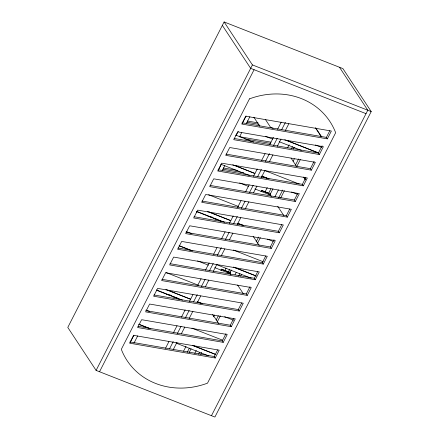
<?xml version="1.0" encoding="UTF-8"?>
<svg xmlns="http://www.w3.org/2000/svg" width="439" height="439" viewBox="0 0 439 439"><rect width="100%" height="100%" fill="white"/><g stroke="black" fill="none" stroke-linecap="round" stroke-linejoin="round"><path stroke-width="0.66" d="M224.109 21.95L67.787 327.428L96.097 370.395L214.891 417.05L371.213 111.572L342.903 68.605L224.109 21.95L252.42 64.917L371.213 111.572M96.097 370.395L252.42 64.917M99.527 371.74L254.088 69.702M130.196 342.475L133.95 335.149M196.743 212.432L197.369 211.208M218.304 170.305L221.426 164.197M236.111 135.503L238.295 131.228M242.361 123.293L246.109 115.967M133.944 343.21L137.692 335.884M222.359 170.431L224.856 165.547M239.54 136.853L241.73 132.578M246.416 123.419L249.851 116.703M165.476 348.33L168.911 341.619M173.592 332.466L177.027 325.76M181.395 317.216L185.143 309.896M189.428 301.522L192.946 294.646M197.627 285.498L201.062 278.787M205.436 270.248L209.178 262.928M213.552 254.384L216.981 247.678M221.668 238.525L225.097 231.814M229.35 223.506L233.213 215.955M237.587 207.417L241.022 200.705M245.703 191.552L249.138 184.846M253.479 176.357L257.254 168.982M261.622 160.444L265.057 153.732M269.738 144.585L273.426 137.374M277.508 129.401L281.229 122.135M169.476 348.934L173.224 341.608M177.29 333.667L181.038 326.342M185.412 317.798L189.16 310.472M193.533 301.922L197.281 294.596M201.347 286.662L205.095 279.336M209.469 270.786L213.217 263.46M217.278 255.52L221.338 247.585M225.399 239.65L229.153 232.324M233.526 223.775L237.274 216.449M241.335 208.514L245.083 201.188M249.456 192.639L253.204 185.313M257.583 176.763L261.331 169.438M265.392 161.503L269.453 153.562M273.513 145.627L277.261 138.301M281.635 129.752L285.388 122.426M173.224 349.669L176.972 342.343M181.345 333.799L184.781 327.082M189.154 318.533L192.902 311.207M197.276 302.658L200.716 295.946M205.403 286.788L208.838 280.071M213.211 271.522L216.959 264.196M221.333 255.652L224.773 248.935M229.46 239.776L232.895 233.06M237.269 224.51L240.704 217.799M245.39 208.64L248.831 201.924M253.517 192.765L256.952 186.048M261.326 177.504L264.761 170.787M269.447 161.629L272.882 154.912M277.256 146.363L281.009 139.037M285.383 130.493L288.818 123.776M260.991 191.623L261.611 190.422L268.377 193.078M220.872 270.358L221.492 269.156L230.107 272.542M261.265 191.426L261.611 190.422M221.146 270.161L221.492 269.156M183.535 351.189L186.037 346.305M224.773 270.6L226.025 268.158M265.079 191.843L267.263 187.568M287.572 147.883L289.136 144.832M187.184 352.391L189.374 348.116M227.803 273.02L229.674 269.359M268.103 194.263L270.918 188.77M291.534 148.475L292.473 146.642M189.214 352.451L191.091 348.791M229.515 273.695L231.391 270.029M269.82 194.938L272.943 188.83M293.252 149.145L294.19 147.317M271.351 196.65L270.226 194.949L270.665 194.087L261.704 190.57M230.859 274.819L230.107 273.684L230.546 272.822L229.855 271.768M194.735 353.466L196.299 350.415M213.469 316.854L214.408 315.021M235.013 274.748L236.264 272.312M274.984 196.65L278.419 189.933M293.093 161.256L294.344 158.814M198.642 354.257L199.58 352.424M216.136 320.069L218.32 315.8M238.624 276.12L239.875 273.678M256.118 241.938L258.615 237.055M278.606 197.989L282.667 190.054M295.474 165.026L298.597 158.923M200.672 354.317L201.605 352.49M217.223 321.968L220.351 315.861M240.654 276.186L241.587 274.353M257.523 243.222L260.332 237.729M280.636 198.055L284.384 190.729M296.879 166.31L300.314 159.598M215.231 357.999L129.604 343.172L133.61 335.347L219.231 350.174L215.231 357.999L214.259 356.528L217.645 349.905M223.237 342.349L137.616 327.521L141.621 319.691L227.243 334.523L223.237 342.349L222.266 340.878L225.964 333.651M231.249 326.698L145.627 311.866L149.628 304.04L235.255 318.868L231.249 326.698L230.277 325.222L233.669 318.599M239.255 311.042L153.634 296.215L157.639 288.385L243.261 303.217L239.255 311.042L238.289 309.572L241.675 302.948M247.267 295.392L161.645 280.559L165.651 272.734L251.273 287.561L247.267 295.392L246.295 293.916L249.994 286.694M255.278 279.736L169.652 264.909L173.657 257.084L259.284 271.911L255.278 279.736L254.307 278.266L257.698 271.642M263.285 264.086L177.663 249.253L181.669 241.428L267.291 256.261L263.285 264.086L262.319 262.61L265.705 255.992M271.297 248.43L185.675 233.603L189.681 225.778L275.302 240.605L271.297 248.43L270.325 246.959L274.024 239.738M279.308 232.78L193.681 217.953L197.687 210.122L283.314 224.955L279.308 232.78L278.337 231.309L281.728 224.686M287.315 217.129L201.693 202.297L205.699 194.472L291.32 209.299L287.315 217.129L286.349 215.653L289.735 209.03M295.326 201.474L209.705 186.646L213.711 178.816L299.332 193.648L295.326 201.474L294.355 200.003L297.746 193.379M303.338 185.823L217.711 170.99L221.717 163.165L307.344 177.993L303.338 185.823L302.367 184.347L305.753 177.724M311.344 170.167L225.723 155.34L229.729 147.515L315.35 162.342L311.344 170.167L310.378 168.697L314.072 161.47M319.356 154.517L233.735 139.684L237.74 131.859L323.362 146.692L319.356 154.517L318.385 153.041L322.083 145.819M327.368 138.861L241.741 124.034L245.747 116.209L331.374 131.036L327.368 138.861L326.396 137.391L329.782 130.767M211.461 415.7L367.783 110.222L339.473 67.26M247.305 121.016L258.088 122.882M246.927 122.256L259.059 124.358M242.119 122.794L326.396 137.391M239.293 136.666L270.978 142.154M244.309 138.839L270.605 143.394M234.113 138.45L318.385 153.041M226.101 154.1L310.378 168.697M223.275 167.972L237.433 170.425M222.897 169.213L243.793 172.834M218.09 169.75L302.367 184.347M210.083 185.406L294.355 200.003M202.072 201.057L286.349 215.653M208.009 216.449L212.728 217.267M213.7 218.737L217.744 219.44M194.06 216.712L278.337 231.309M186.054 232.363L270.325 246.959M178.042 248.019L262.319 262.61M170.03 263.669L254.307 278.266M162.024 279.319L246.295 293.916M166.611 294.481L171.331 295.299M172.302 296.769L177.021 297.587M154.012 294.975L238.289 309.572M146 310.625L230.277 325.222M137.994 326.281L222.266 340.878M129.982 341.932L214.259 356.528M366.022 113.663L250.658 68.352L222.348 25.391M273.135 128.364L270.611 127.37L265.365 119.413M315.432 144.974L321.743 147.455M287.166 140.595L318.906 153.057M284.724 139.745L318.368 152.959M265.568 136.348L272.548 139.092M279.155 141.687L301.373 150.412M235.71 135.091L253.583 142.11M264.722 170.502L299.189 184.04M235.172 165.613L254.944 173.487L232.73 164.762M262.088 176.187L269.074 178.931M261.551 176.083L268.536 178.827M220.812 164.213L249.379 175.435M291.529 191.991L297.247 194.236M239.573 182.909L248.507 186.416M254.883 188.924L270.226 194.949M208.602 194.757L238.591 206.539M209.14 212.015L230.821 220.641L207.329 211.417M237.96 223.336L243.041 225.333M237.422 223.237L243.135 225.481M196.683 211.368L224.614 222.337M267.406 239.14L273.118 241.384M196.699 211.62L222.858 221.893M186.141 231.49L191.887 233.746M233.361 250.032L263.351 261.814M179.617 245.867L191.047 250.351M235.738 267.905L256.052 275.884M179.079 245.763L192.414 250.998M233.296 267.055L256.151 276.032M216.301 264.514L251.212 278.222M221.585 269.305L230.546 272.822M197.539 260.892L208.388 265.151M214.764 267.658L230.107 273.684M165.931 272.493L198.472 285.273M167.654 290.108L190.603 299.228L165.843 289.504M197.111 301.675L202.192 303.667M197.21 301.823L201.655 303.569M156.471 289.954L182.492 300.177M224.647 316.733L233.537 320.223M156.482 290.206L180.089 299.48M145.929 310.077L149.759 311.58M191.87 328.12L222.496 340.148M138.768 324.201L150.193 328.69M192.984 345.498L215.834 354.471M138.867 324.35L149.655 328.586M192.447 345.394L215.297 354.366M176.088 343.1L208.459 355.815M315.608 127.722L321.392 136.496M315.625 128.133L321.408 136.913M303.909 177.191L305.412 179.469M291.052 158.067L296.555 166.414M303.569 177.054L305.445 179.908M253.846 117.213L259.839 126.306M277.717 206.314L283.709 215.412M253.21 236.341L259.202 245.439M237.598 285.048L243.217 293.576M212.619 314.362L218.611 323.455M249.467 98.868L121.312 349.312A72.66 65.126 -33.4 0 0 207.504 383.165L335.659 132.721A72.66 65.126 -33.4 0 0 249.467 98.868"/></g></svg>
